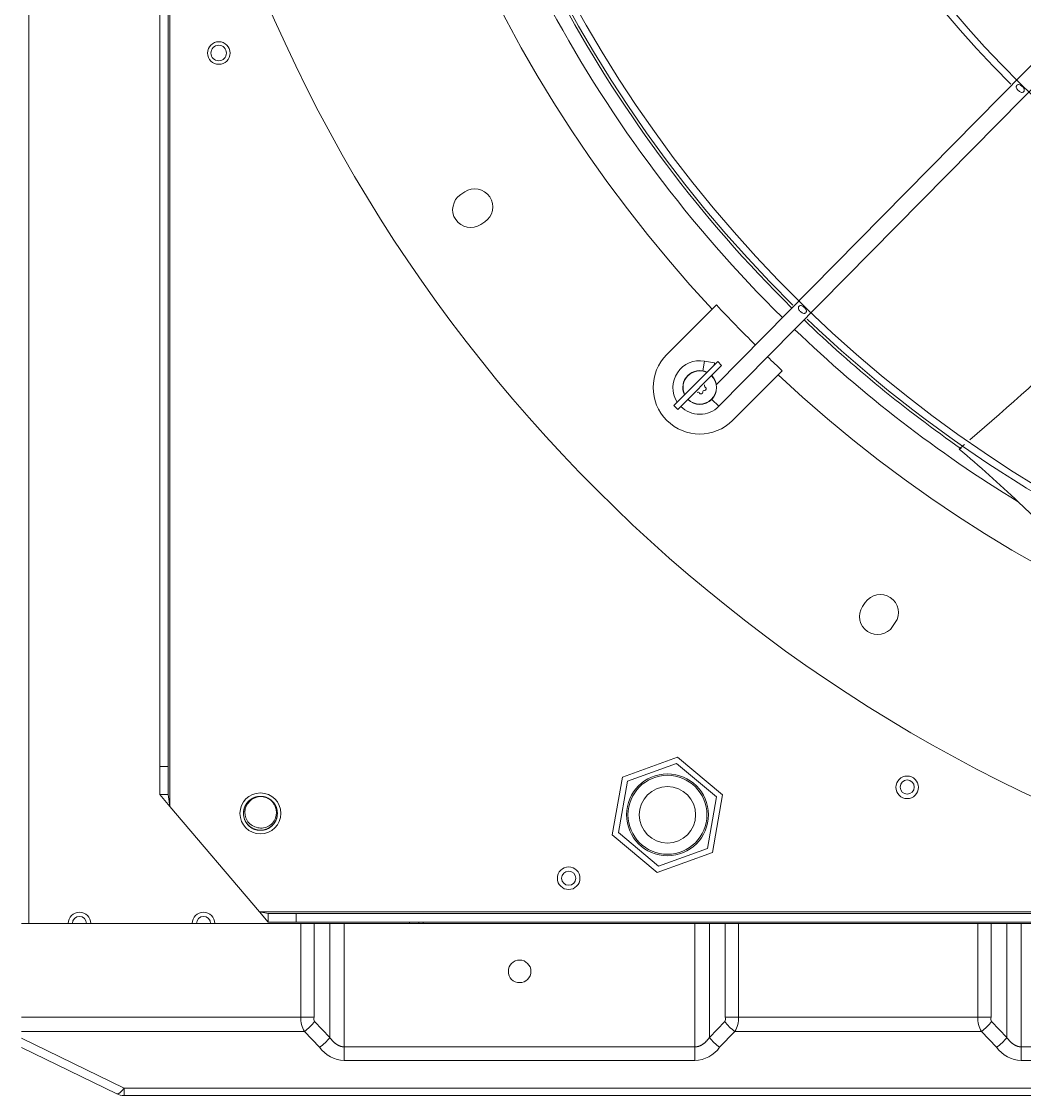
# Model space of a CAD drawing. Header units: millimetres. Extents: x 113490 to 142599, y -20467 to 115.
# Drawn here: x 131893.2 to 132248.8, y -11964.5 to -11583.8 of the extents above; entities that cross this region are included whole.
import ezdxf

# ---------------------------------------------------------------- set-up
doc = ezdxf.new("R2010")
doc.units = ezdxf.units.MM
doc.layers.add('DV3_0', color=7, linetype='Continuous')

msp = doc.modelspace()

# ---------------------------------------------------------------- linework, layer by layer
at = {"layer": 'DV3_0', "color": 7, "linetype": 'Continuous', "lineweight": 20}
for p, q in [((131945.84, -11862.07), (131945.84, -9845.59)), ((131895.84, -11903.49), (131895.84, -11274.49)), ((132134.73, -11707.63), (132135.33, -11704.19)), ((132137.96, -11717.76), (132140.45, -11720.21)), ((132997.84, -11899.39), (131977.6, -11899.39)), ((131992.22, -11936.74), (131992.22, -11903.49)), ((131996.99, -11936.74), (131996.99, -11903.49)), ((132002.51, -11943.87), (132002.51, -11903.49)), ((132007.68, -11947.25), (132007.68, -11903.49)), ((132030.84, -11903.49), (132030.84, -11902.99)), ((132034.16, -11903.49), (132034.16, -11902.99)), ((132132, -11947.25), (132132, -11903.49)), ((132137.16, -11943.87), (132137.16, -11903.49)), ((132142.69, -11903.49), (132142.69, -11936.74)), ((132147.46, -11903.49), (132147.46, -11936.74)), ((132232.22, -11936.74), (132232.22, -11903.49)), ((132236.99, -11936.74), (132236.99, -11903.49)), ((132242.51, -11943.87), (132242.51, -11903.49)), ((132247.68, -11947.25), (132247.68, -11903.49)), ((131992.22, -11936.74), (131893.24, -11936.74)), ((131996.99, -11936.74), (131992.22, -11936.74)), ((132142.69, -11936.74), (132147.46, -11936.74)), ((132232.22, -11936.74), (132147.46, -11936.74)), ((132236.99, -11936.74), (132232.22, -11936.74)), ((131993.55, -11941.77), (131893.24, -11941.77)), ((131998.93, -11947.36), (131993.55, -11941.77)), ((132002.51, -11943.87), (131997.13, -11938.28)), ((132142.55, -11938.28), (132137.16, -11943.87)), ((132146.13, -11941.77), (132140.74, -11947.36)), ((132233.55, -11941.77), (132146.13, -11941.77)), ((132238.93, -11947.36), (132233.55, -11941.77)), ((132242.51, -11943.87), (132237.13, -11938.28)), ((131893.24, -11944.18), (131929.62, -11961.85)), ((132132, -11947.25), (132007.68, -11947.25)), ((132007.68, -11947.25), (132007.68, -11952.04)), ((132132, -11947.25), (132132, -11952.04)), ((132372, -11947.25), (132247.68, -11947.25)), ((132247.68, -11947.25), (132247.68, -11952.04)), ((132132, -11952.04), (132007.68, -11952.04)), ((132372, -11952.04), (132247.68, -11952.04)), ((131929.62, -11961.85), (133044.86, -11961.85)), ((131929.62, -11961.85), (131929.62, -11964.49))]:
    msp.add_line(p, q, dxfattribs=at)
at = {"layer": 'DV3_0', "color": 7, "linetype": 'Continuous', "lineweight": 15}
for p, q in [((131942.24, -11847.85), (131942.24, -9857.26)), ((131945.24, -11847.85), (131945.24, -9857.26)), ((132473.2, -11374.23), (132139.6, -11712.53)), ((132140.45, -11720.21), (132478.11, -11377.79)), ((132050.36, -11644.2), (132048.95, -11645.15)), ((132056.06, -11655.79), (132057.47, -11654.85)), ((132138.13, -11685.77), (132122.02, -11701.88)), ((132139.62, -11684.27), (132138.13, -11685.77)), ((132124.49, -11719.91), (132140.05, -11704.35)), ((132141.46, -11705.77), (132125.91, -11721.32)), ((132138.95, -11704.83), (132135.33, -11704.19)), ((132138.82, -11705.58), (132138.95, -11704.83)), ((132141.46, -11705.77), (132140.05, -11704.35)), ((132138.21, -11709.02), (132138.12, -11709.51)), ((132145.35, -11725.21), (132161.46, -11709.1)), ((132161.46, -11709.1), (132162.96, -11707.61)), ((132124.49, -11719.91), (132125.91, -11721.32)), ((132246.63, -11754.1), (132257.07, -11764)), ((132192.38, -11789.76), (132191.44, -11791.17)), ((132202.08, -11798.28), (132203.02, -11796.87)), ((132106.32, -11851.63), (132125.85, -11844.52)), ((132125.46, -11846.77), (132108.07, -11853.09)), ((132139.62, -11858.67), (132125.46, -11846.77)), ((132125.85, -11844.52), (132141.77, -11857.89)), ((131942.24, -11857.85), (131942.24, -11847.85)), ((131942.24, -11847.85), (131945.24, -11847.85)), ((131945.24, -11847.85), (131945.24, -11857.85)), ((132102.7, -11872.09), (132106.32, -11851.63)), ((132108.07, -11853.09), (132104.85, -11871.31)), ((131945.84, -11862.07), (131942.24, -11857.85)), ((131945.24, -11857.85), (131942.24, -11857.85)), ((131945.84, -11862.07), (131945.24, -11857.85)), ((132141.77, -11857.89), (132138.16, -11878.36)), ((131945.84, -11862.07), (131977.6, -11899.39)), ((132136.41, -11876.89), (132139.62, -11858.67)), ((132118.62, -11885.46), (132102.7, -11872.09)), ((132104.85, -11871.31), (132119.02, -11883.21)), ((132119.02, -11883.21), (132136.41, -11876.89)), ((132138.16, -11878.36), (132118.62, -11885.46)), ((131980.67, -11899.99), (131977.6, -11899.39)), ((131980.67, -11902.99), (131977.6, -11899.39)), ((131980.67, -11899.99), (131990.67, -11899.99)), ((131980.67, -11902.99), (131980.67, -11899.99)), ((132984.58, -11899.99), (131990.67, -11899.99)), ((131990.67, -11899.99), (131990.67, -11902.99)), ((131992.22, -11903.49), (131893.24, -11903.49)), ((131990.67, -11902.99), (131980.67, -11902.99)), ((132984.58, -11902.99), (131990.67, -11902.99)), ((131996.99, -11903.49), (131992.22, -11903.49)), ((131996.99, -11903.49), (132002.51, -11903.49)), ((132007.68, -11903.49), (132002.51, -11903.49)), ((132007.68, -11903.49), (132132, -11903.49)), ((132035.64, -11903.49), (132035.64, -11902.99)), ((132137.16, -11903.49), (132132, -11903.49)), ((132137.16, -11903.49), (132142.69, -11903.49)), ((132147.46, -11903.49), (132142.69, -11903.49)), ((132232.22, -11903.49), (132147.46, -11903.49)), ((132236.99, -11903.49), (132232.22, -11903.49)), ((132236.99, -11903.49), (132242.51, -11903.49)), ((132247.68, -11903.49), (132242.51, -11903.49)), ((132247.68, -11903.49), (132372, -11903.49)), ((131893.24, -11947.49), (131927, -11963.89)), ((131929.62, -11964.49), (133044.86, -11964.49))]:
    msp.add_line(p, q, dxfattribs=at)
for centre, radius in [((131963.24, -11594.99), 4), ((131963.15, -11594.99), 2.75), ((132122.24, -11864.99), 14), ((132207.24, -11855.25), 4), ((132207.24, -11855.15), 2.5), ((131977.95, -11864.49), 7.25), ((132122.24, -11864.99), 10), ((132087.23, -11887.49), 4), ((132087.23, -11887.49), 2.5), ((132069.84, -11920.49), 4)]:
    msp.add_circle(centre, radius, dxfattribs=at)
at = {"layer": 'DV3_0', "color": 7, "linetype": 'Continuous', "lineweight": 20}
msp.add_circle((132122.24, -11864.99), 14.5, dxfattribs=at)
at = {"layer": 'DV3_0', "color": 7, "linetype": 'Continuous', "lineweight": 15}
for centre, radius, start, end in [((132487.24, -11359.99), 477.5, 136.9802, 223.0198), ((132487.24, -11359.99), 456, 136.2282, 225.3442), ((132487.24, -11359.99), 453.5, 135.9912, 225.5589), ((132487.24, -11359.99), 346, 136.506, 225.3203), ((132487.24, -11359.99), 343.5, 135.6595, 225.6229), ((132487.24, -11359.99), 551.5, 195.4775, 254.5225), ((132487.24, -11359.99), 457, 208.4298, 225.4011), ((132487.24, -11359.99), 343.5, 225.9212, 315.6512), ((132487.24, -11359.99), 343.5, 225.6229, 225.9212), ((132053.92, -11649.53), 6.4, 303.75, 123.75), ((132052.5, -11650.47), 6.4, 123.75, 303.75), ((131662.84, -11069), 872.24, 310.5122, 317.77416), ((132487.24, -11359.99), 453.5, 225.9915, 315.56), ((132487.24, -11359.99), 475.39, 223.011, 225.4011), ((132487.24, -11359.99), 453.5, 225.5589, 225.9915), ((132487.24, -11359.99), 457, 226.1533, 235.1929), ((132487.24, -11359.99), 456, 226.2335, 270), ((132133.68, -11713.54), 16.5, 135, 315), ((132133.68, -11713.54), 9.5, 80, 212.8167), ((132487.24, -11359.99), 475.39, 226.1242, 226.989), ((132133.68, -11713.54), 6, 64.4712, 205.5288), ((132133.68, -11713.54), 5.91, 64.7712, 205.2288), ((132133.68, -11713.54), 6, 225, 45), ((132133.68, -11713.54), 5.91, 225, 45), ((132487.24, -11359.99), 477.5, 226.9802, 313.0198), ((132135.94, -11712.94), 0.6, 148.8788, 241.1212), ((132135.36, -11713.99), 0.6, 268.8617, 61.1383), ((132133.08, -11715.79), 0.6, 28.8788, 121.1212), ((132134.13, -11715.21), 0.6, 208.8618, 1.1382), ((132135.33, -11715.19), 0.6, 88.8788, 181.1212), ((132133.68, -11713.54), 9.5, 225, 270), ((132133.68, -11713.54), 9.5, 270, 315.4011), ((131662.84, -11069), 872.24, 310.18237, 310.35176), ((131965.36, -12048.7), 407.31, 46.3255, 50.2835), ((132197.7, -11793.31), 6.4, 326.25, 146.25), ((132196.76, -11794.72), 6.4, 146.25, 326.25), ((131977.95, -11864.49), 6, 64.8963, 82.5227), ((131913.79, -11903.49), 4, 0, 180), ((131957.79, -11903.49), 4, 0, 180), ((131913.79, -11903.49), 2.5, 0, 180), ((131957.79, -11903.49), 2.5, 0, 180), ((131929.62, -11958.49), 6, 244.0935, 270)]:
    msp.add_arc(centre, radius, start, end, dxfattribs=at)
at = {"layer": 'DV3_0', "color": 7, "linetype": 'Continuous', "lineweight": 20}
for centre, radius, start, end in [((132487.24, -11359.99), 461.75, 208.3699, 225.4011), ((132487.24, -11359.99), 461.75, 226.1456, 238.5954), ((132001.55, -11936.97), 9.33, 178.573, 210.9696), ((131998.78, -11937.36), 1.89, 160.9993, 209.2458), ((132140.9, -11937.36), 1.89, 330.7536, 19.0013), ((132138.13, -11936.97), 9.33, 329.0299, 1.4276), ((132241.55, -11936.97), 9.33, 178.573, 210.9696), ((132238.78, -11937.36), 1.89, 160.9993, 209.2458), ((132007.93, -11941.05), 10.99, 215.0741, 268.685), ((132131.75, -11941.05), 10.99, 271.315, 324.9258), ((132247.93, -11941.05), 10.99, 215.0741, 268.685)]:
    msp.add_arc(centre, radius, start, end, dxfattribs=at)
at = {"layer": 'DV3_0', "color": 7, "linetype": 'Continuous', "lineweight": 15}
for centre, major_axis, start_param, end_param in [((131993.55, -11938.28), (4.49, 4.33), 4.313983, 5.138233), ((132146.13, -11938.28), (-4.49, 4.33), 1.144952, 1.969202), ((132233.55, -11938.28), (4.49, 4.33), 4.313983, 5.138233), ((131998.93, -11943.87), (4.49, 4.33), 4.313983, 5.138233), ((132140.74, -11943.87), (-4.49, 4.33), 1.144952, 1.969202), ((132238.93, -11943.87), (4.49, 4.33), 4.313983, 5.138233)]:
    msp.add_ellipse(centre, major_axis=major_axis, ratio=0.436952, start_param=start_param, end_param=end_param, dxfattribs=at)
at = {"layer": 'DV3_0', "color": 7, "linetype": 'Continuous', "lineweight": 20}
msp.add_ellipse((131929.62, -11958.49), major_axis=(2.62, 5.4), ratio=0.282676, start_param=3.141593, end_param=4.185324, dxfattribs=at)
at = {"layer": 'DV3_0', "color": 7, "linetype": 'Continuous', "lineweight": 15}
for points, knots in [([(132248.51, -11608.71), (132248.47, -11608.75), (132248.38, -11608.84), (132248.14, -11608.95), (132247.74, -11608.99), (132247.31, -11608.81), (132246.92, -11608.55), (132246.61, -11608.27), (132246.33, -11607.97), (132246.06, -11607.6), (132245.87, -11607.18), (132245.9, -11606.78), (132246.01, -11606.54), (132246.09, -11606.45), (132246.13, -11606.41)], [0, 0, 0, 0, 0.040471, 0.081926, 0.180876, 0.319892, 0.408079, 0.503208, 0.597701, 0.68481, 0.821378, 0.918632, 0.959731, 1, 1, 1, 1]), ([(132246.13, -11606.41), (132246.18, -11606.37), (132246.27, -11606.28), (132246.51, -11606.17), (132246.9, -11606.13), (132247.34, -11606.31), (132247.72, -11606.58), (132248.03, -11606.85), (132248.32, -11607.16), (132248.59, -11607.53), (132248.77, -11607.95), (132248.74, -11608.34), (132248.63, -11608.58), (132248.55, -11608.67), (132248.51, -11608.71)], [0, 0, 0, 0, 0.040443, 0.081793, 0.180216, 0.319289, 0.407802, 0.503208, 0.598506, 0.68594, 0.822069, 0.918689, 0.959722, 1, 1, 1, 1]), ([(132171.27, -11687.04), (132171.23, -11687.08), (132171.14, -11687.17), (132170.9, -11687.28), (132170.5, -11687.32), (132170.07, -11687.14), (132169.68, -11686.88), (132169.37, -11686.6), (132169.09, -11686.3), (132168.82, -11685.92), (132168.64, -11685.5), (132168.67, -11685.11), (132168.78, -11684.87), (132168.86, -11684.78), (132168.9, -11684.73)], [0, 0, 0, 0, 0.040441, 0.08184, 0.180502, 0.319168, 0.407275, 0.502441, 0.597059, 0.684342, 0.821198, 0.918588, 0.959713, 1, 1, 1, 1]), ([(132168.9, -11684.73), (132168.94, -11684.69), (132169.03, -11684.61), (132169.27, -11684.49), (132169.67, -11684.46), (132170.1, -11684.64), (132170.48, -11684.9), (132170.8, -11685.18), (132171.08, -11685.48), (132171.35, -11685.86), (132171.53, -11686.28), (132171.5, -11686.67), (132171.39, -11686.91), (132171.31, -11687), (132171.27, -11687.04)], [0, 0, 0, 0, 0.040419, 0.081737, 0.180004, 0.318741, 0.407079, 0.502384, 0.597672, 0.685216, 0.821732, 0.918627, 0.959704, 1, 1, 1, 1]), ([(132137.91, -11709.32), (132137.93, -11709.3), (132137.98, -11709.25), (132138.08, -11709.15), (132138.17, -11709.06), (132138.21, -11709.02)], [0.93699996, 0.93699996, 0.93699996, 0.93699996, 0.94570082, 0.97250001, 1, 1, 1, 1]), ([(131976.49, -11869.41), (131975.13, -11869.09), (131973.93, -11868.21), (131972.51, -11865.84), (131972.27, -11864.37), (131972.86, -11861.67), (131973.68, -11860.44), (131975.93, -11858.81), (131977.34, -11858.42), (131978.73, -11858.54)], [0, 0, 0, 0, 0.25, 0.25, 0.5, 0.5, 0.75, 0.75, 1, 1, 1, 1]), ([(131980.5, -11859.06), (131981.74, -11859.71), (131982.71, -11860.8), (131983.75, -11863.39), (131983.76, -11864.86), (131982.79, -11867.47), (131981.8, -11868.58), (131979.31, -11869.78), (131977.81, -11869.89), (131976.49, -11869.41)], [0, 0, 0, 0, 0.25, 0.25, 0.5, 0.5, 0.75, 0.75, 1, 1, 1, 1])]:
    msp.add_open_spline(points, degree=3, knots=knots, dxfattribs=at)
msp.add_rational_spline([(131983.5, -11862.19), (131982.17, -11858.99), (131978.73, -11858.54), (131975.3, -11858.09), (131973.19, -11860.84), (131971.08, -11863.59), (131972.41, -11866.79), (131973.74, -11869.99), (131977.17, -11870.44), (131980.61, -11870.89), (131982.72, -11868.14), (131984.82, -11865.39), (131983.5, -11862.19), (131982.17, -11858.99), (131978.73, -11858.54), (131975.3, -11858.09), (131973.19, -11860.84), (131971.08, -11863.59), (131972.41, -11866.79), (131973.74, -11869.99), (131977.17, -11870.44), (131980.61, -11870.89), (131982.72, -11868.14), (131984.82, -11865.39), (131983.5, -11862.19), (131982.61, -11860.04), (131980.5, -11859.06)], [1, 0.866025403784, 1, 0.866025403784, 1, 0.866025403784, 1, 0.866025403784, 1, 0.866025403784, 1, 0.866025403784, 1, 0.866025403784, 1, 0.866025403784, 1, 0.866025403784, 1, 0.866025403784, 1, 0.866025403784, 1, 0.866025403784, 1, 0.90591222949, 0.943976505854], degree=2, knots=[0.94372108, 0.94372108, 0.94372108, 0.9481517, 0.9481517, 0.95258231, 0.95258231, 0.95701293, 0.95701293, 0.96144354, 0.96144354, 0.96587416, 0.96587416, 0.97030477, 0.97030477, 0.97473539, 0.97473539, 0.979166, 0.979166, 0.98359662, 0.98359662, 0.98802723, 0.98802723, 0.99245785, 0.99245785, 0.99688846, 0.99688846, 1, 1, 1], dxfattribs=at)
at = {"layer": 'DV3_0', "color": 7, "linetype": 'Continuous', "lineweight": 20}
for points, knots in [([(132007.68, -11947.25), (132007.63, -11947.25), (132007.53, -11947.25), (132007.39, -11947.24), (132007.24, -11947.23), (132007.09, -11947.21), (132006.95, -11947.19), (132006.8, -11947.16), (132006.65, -11947.13), (132006.5, -11947.09), (132006.35, -11947.04), (132006.2, -11946.99), (132006.05, -11946.93), (132005.9, -11946.87), (132005.74, -11946.8), (132005.58, -11946.72), (132005.42, -11946.64), (132005.26, -11946.54), (132005.1, -11946.44), (132004.93, -11946.33), (132004.76, -11946.21), (132004.59, -11946.09), (132004.42, -11945.95), (132004.24, -11945.8), (132004.06, -11945.64), (132003.88, -11945.47), (132003.69, -11945.28), (132003.5, -11945.09), (132003.31, -11944.88), (132003.11, -11944.65), (132002.91, -11944.41), (132002.71, -11944.15), (132002.58, -11943.97), (132002.51, -11943.87)], [0, 0, 0, 0, 0.024413, 0.048868, 0.073403, 0.098058, 0.122876, 0.147897, 0.173164, 0.198721, 0.224613, 0.250887, 0.277591, 0.304774, 0.33249, 0.360793, 0.38974, 0.419391, 0.449809, 0.481061, 0.513216, 0.546348, 0.580533, 0.615853, 0.652392, 0.69024, 0.729488, 0.770232, 0.812573, 0.856611, 0.902453, 0.950186, 1, 1, 1, 1]), ([(132137.16, -11943.87), (132137.1, -11943.97), (132136.96, -11944.15), (132136.76, -11944.41), (132136.57, -11944.65), (132136.37, -11944.88), (132136.18, -11945.09), (132135.99, -11945.28), (132135.8, -11945.47), (132135.62, -11945.64), (132135.44, -11945.8), (132135.26, -11945.95), (132135.09, -11946.09), (132134.92, -11946.21), (132134.75, -11946.33), (132134.58, -11946.44), (132134.42, -11946.54), (132134.26, -11946.64), (132134.1, -11946.72), (132133.94, -11946.8), (132133.78, -11946.87), (132133.63, -11946.93), (132133.48, -11946.99), (132133.32, -11947.04), (132133.17, -11947.09), (132133.02, -11947.13), (132132.88, -11947.16), (132132.73, -11947.19), (132132.58, -11947.21), (132132.44, -11947.23), (132132.29, -11947.24), (132132.15, -11947.25), (132132.05, -11947.25), (132132, -11947.25)], [0, 0, 0, 0, 0.049764, 0.097517, 0.143364, 0.187409, 0.229756, 0.270506, 0.309759, 0.347611, 0.384155, 0.419479, 0.453668, 0.486804, 0.518962, 0.550217, 0.580639, 0.610293, 0.639243, 0.667548, 0.695267, 0.722453, 0.749159, 0.775436, 0.80133, 0.82689, 0.85216, 0.877183, 0.902004, 0.92666, 0.951207, 0.975655, 1, 1, 1, 1]), ([(132247.68, -11947.25), (132247.63, -11947.25), (132247.53, -11947.25), (132247.39, -11947.24), (132247.24, -11947.23), (132247.09, -11947.21), (132246.95, -11947.19), (132246.8, -11947.16), (132246.65, -11947.13), (132246.5, -11947.09), (132246.35, -11947.04), (132246.2, -11946.99), (132246.05, -11946.93), (132245.9, -11946.87), (132245.74, -11946.8), (132245.58, -11946.72), (132245.42, -11946.64), (132245.26, -11946.54), (132245.1, -11946.44), (132244.93, -11946.33), (132244.76, -11946.21), (132244.59, -11946.09), (132244.42, -11945.95), (132244.24, -11945.8), (132244.06, -11945.64), (132243.88, -11945.47), (132243.69, -11945.28), (132243.5, -11945.09), (132243.31, -11944.88), (132243.11, -11944.65), (132242.91, -11944.41), (132242.71, -11944.15), (132242.58, -11943.97), (132242.51, -11943.87)], [0, 0, 0, 0, 0.024413, 0.048868, 0.073403, 0.098058, 0.122876, 0.147897, 0.173164, 0.198721, 0.224613, 0.250887, 0.277591, 0.304774, 0.33249, 0.360793, 0.38974, 0.419391, 0.449809, 0.481061, 0.513216, 0.546348, 0.580533, 0.615853, 0.652392, 0.69024, 0.729488, 0.770232, 0.812573, 0.856611, 0.902453, 0.950186, 1, 1, 1, 1])]:
    msp.add_open_spline(points, degree=3, knots=knots, dxfattribs=at)

doc.saveas('drawing.dxf')
